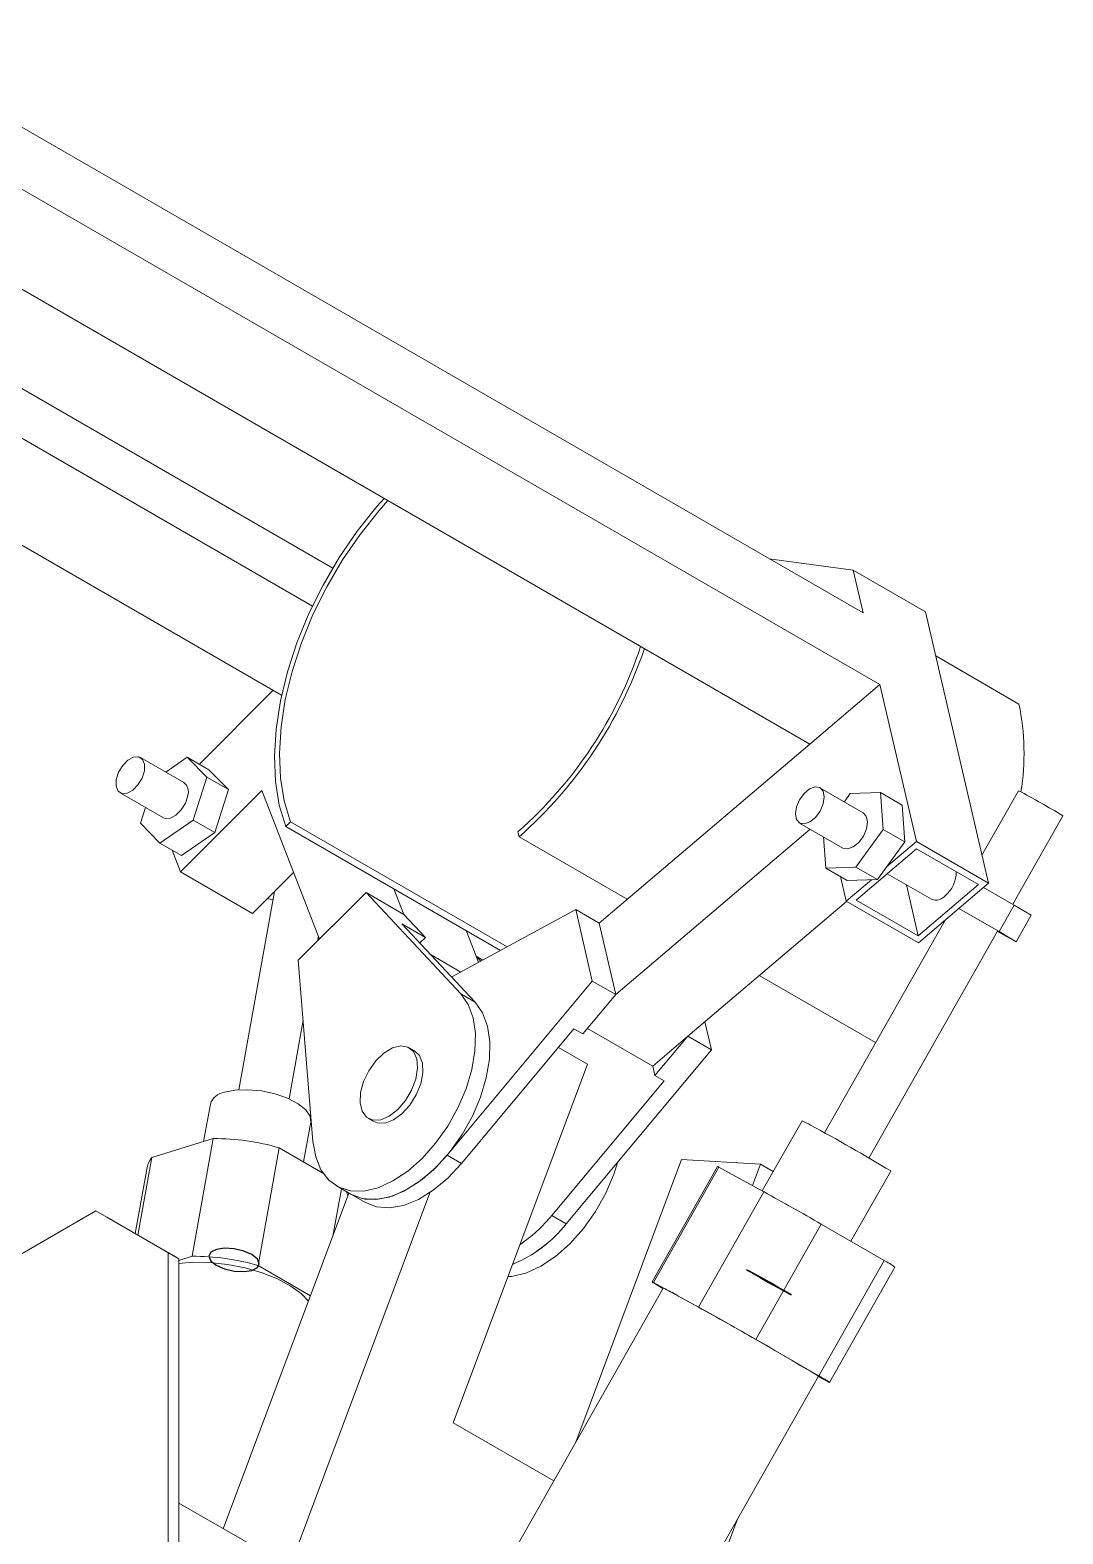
# Model space of a CAD drawing. Header units: millimetres. Extents: x 0 to 1189, y 0 to 841.
# Drawn here: x 909 to 929.25, y 193.29 to 222.78 of the extents above; entities that cross this region are included whole.
import ezdxf

# ---------------------------------------------------------------- set-up
doc = ezdxf.new("R2010")
doc.units = ezdxf.units.MM

msp = doc.modelspace()

# ---------------------------------------------------------------- linework, layer by layer
at = {"color": 7, "linetype": 'Continuous', "lineweight": 15}
for p, q in [((925.335, 211.352), (905.536, 222.782)), ((925.66, 209.951), (905.861, 221.38)), ((924.284, 208.78), (906.388, 219.111)), ((904.329, 217.378), (914.532, 211.487)), ((906.097, 217.33), (914.93, 212.231)), ((903.092, 215.997), (913.928, 209.742)), ((923.491, 212.416), (925.139, 212.193)), ((925.139, 212.193), (925.335, 211.352)), ((925.139, 212.193), (926.553, 211.376)), ((926.553, 211.376), (927.791, 206.051)), ((928.387, 209.566), (926.755, 210.508)), ((913.766, 209.835), (912.316, 208.385)), ((925.66, 209.951), (924.284, 208.78)), ((925.66, 209.951), (926.376, 206.868)), ((912.011, 208.026), (911.163, 208.516)), ((912.078, 208.523), (911.658, 208.23)), ((912.461, 208.132), (912.078, 208.523)), ((912.078, 208.523), (912.502, 208.278)), ((924.284, 208.78), (920.155, 205.269)), ((912.885, 207.887), (912.502, 208.278)), ((912.194, 207.29), (912.461, 208.132)), ((912.461, 208.132), (912.885, 207.887)), ((925.334, 207.434), (924.485, 207.924)), ((910.763, 207.823), (911.611, 207.334)), ((913.541, 207.871), (911.947, 206.277)), ((912.618, 207.045), (912.885, 207.887)), ((914.671, 204.955), (913.541, 207.871)), ((925.08, 207.809), (924.963, 207.648)), ((925.671, 207.828), (925.08, 207.809)), ((925.724, 207.107), (925.671, 207.828)), ((925.671, 207.828), (926.095, 207.583)), ((928.379, 207.866), (927.662, 206.602)), ((911.259, 207.537), (911.161, 207.228)), ((926.149, 206.862), (926.095, 207.583)), ((928.266, 205.64), (929.249, 207.372)), ((911.161, 207.228), (911.544, 206.838)), ((911.544, 206.838), (912.194, 207.29)), ((911.968, 206.593), (912.618, 207.045)), ((912.194, 207.29), (912.618, 207.045)), ((914.104, 207.258), (914.011, 207.165)), ((918.223, 204.734), (914.011, 207.165)), ((918.353, 204.805), (914.104, 207.258)), ((918.562, 207.06), (918.584, 206.962)), ((920.481, 203.868), (924.294, 207.111)), ((924.085, 207.231), (924.934, 206.742)), ((925.187, 206.367), (925.724, 207.107)), ((925.724, 207.107), (926.149, 206.862)), ((911.544, 206.838), (911.968, 206.593)), ((920.706, 205.737), (918.584, 206.962)), ((924.551, 206.963), (924.597, 206.349)), ((925.195, 205.722), (926.379, 206.729)), ((925.612, 206.122), (926.149, 206.862)), ((925.792, 206.371), (926.376, 206.868)), ((926.376, 206.868), (927.791, 206.051)), ((926.379, 206.729), (927.595, 206.027)), ((911.947, 206.277), (911.783, 206.699)), ((913.361, 205.461), (911.947, 206.277)), ((914.164, 206.264), (913.361, 205.461)), ((924.597, 206.349), (925.187, 206.367)), ((924.597, 206.349), (925.021, 206.104)), ((924.888, 206.181), (925, 205.697)), ((925.187, 206.367), (925.612, 206.122)), ((925.804, 206.239), (926.673, 205.737)), ((913.791, 205.891), (913.09, 202)), ((914.256, 204.54), (915.584, 205.868)), ((915.584, 205.868), (917.442, 203.885)), ((915.584, 205.868), (916.327, 205.439)), ((916.132, 205.94), (916.327, 205.439)), ((925, 205.697), (925.495, 206.119)), ((925.021, 206.104), (925.612, 206.122)), ((926.179, 206.023), (926.412, 205.02)), ((927.595, 206.027), (926.412, 205.02)), ((927.791, 206.051), (926.414, 204.881)), ((928.295, 205.623), (927.691, 205.967)), ((913.672, 205.748), (913.663, 205.763)), ((913.761, 205.725), (913.672, 205.748)), ((921.895, 203.051), (925.004, 205.695)), ((926.414, 204.881), (925, 205.697)), ((926.412, 205.02), (925.195, 205.722)), ((927.999, 205.102), (927.205, 205.553)), ((927.999, 205.102), (928.295, 205.623)), ((928.627, 205.425), (928.295, 205.623)), ((916.288, 205.256), (916.747, 204.99)), ((917.725, 203.722), (916.288, 205.256)), ((916.327, 205.439), (916.747, 204.99)), ((919.696, 205.534), (917.265, 204.213)), ((920.021, 204.133), (919.696, 205.534)), ((919.696, 205.534), (920.155, 205.269)), ((920.481, 203.868), (920.155, 205.269)), ((926.94, 205.328), (924.574, 201.156)), ((928.331, 204.903), (928.627, 205.425)), ((914.631, 204.915), (914.649, 205.013)), ((916.747, 204.99), (916.638, 204.881)), ((917.546, 205.124), (917.741, 204.623)), ((925.444, 200.663), (927.966, 205.111)), ((927.963, 205.105), (928.331, 204.903)), ((928.331, 204.903), (927.999, 205.102)), ((914.544, 200.988), (914.256, 204.54)), ((917.442, 204.309), (916.86, 204.645)), ((917.741, 204.623), (917.835, 204.523)), ((917.875, 204.545), (917.741, 204.623)), ((917.741, 204.623), (917.789, 204.498)), ((917.175, 200.721), (920.021, 204.133)), ((920.021, 204.133), (920.481, 203.868)), ((925.577, 202.925), (923.295, 204.242)), ((917.442, 203.885), (917.725, 203.722)), ((919.836, 203.095), (920.481, 203.868)), ((914.074, 201.823), (914.352, 203.363)), ((919.659, 203.197), (917.457, 200.557)), ((919.836, 203.095), (919.659, 203.197)), ((921.207, 202.466), (919.928, 203.205)), ((922.355, 202.786), (922.227, 203.334)), ((921.207, 202.466), (921.895, 203.051)), ((921.25, 202.279), (921.895, 203.051)), ((922.355, 202.786), (921.895, 203.051)), ((916.535, 202.764), (916.429, 202.825)), ((919.355, 202.832), (919.925, 202.503)), ((919.508, 199.374), (922.355, 202.786)), ((919.925, 202.503), (917.295, 195.47)), ((921.25, 202.279), (921.207, 202.466)), ((919.225, 199.537), (921.427, 202.177)), ((921.427, 202.177), (921.25, 202.279)), ((912.532, 201.721), (912.399, 200.985)), ((915.629, 201.439), (915.735, 201.378)), ((914.36, 200.587), (914.5, 201.366)), ((924.134, 201.395), (923.354, 200.019)), ((911.387, 200.672), (912.587, 201.044)), ((912.587, 201.044), (912.172, 198.735)), ((913.883, 200.862), (913.467, 198.554)), ((914.74, 200.368), (913.883, 200.862)), ((911.387, 200.672), (911.112, 199.151)), ((917.175, 200.721), (917.457, 200.557)), ((921.771, 200.634), (919.698, 195.093)), ((923.319, 200.543), (921.771, 200.634)), ((923.319, 200.543), (923.162, 200.124)), ((923.569, 200.399), (923.319, 200.543)), ((911.292, 200.478), (911.058, 199.182)), ((922.475, 200.496), (921.193, 198.235)), ((922.5, 200.486), (921.218, 198.225)), ((922.5, 200.486), (923.384, 200.003)), ((925.093, 199.03), (925.874, 200.408)), ((916.833, 199.983), (910.993, 184.368)), ((915.248, 199.975), (912.786, 193.393)), ((915.1, 200.061), (914.933, 199.133)), ((915.006, 200.115), (915.289, 199.952)), ((915.289, 199.952), (915.571, 199.788)), ((923.384, 200.003), (922.101, 197.741)), ((908.387, 198.528), (910.289, 199.627)), ((911.703, 198.81), (910.289, 199.627)), ((910.289, 199.627), (910.501, 199.504)), ((910.501, 199.504), (911.915, 198.687)), ((919.508, 199.374), (919.225, 199.537)), ((924.51, 199.367), (923.228, 197.105)), ((925.743, 198.655), (924.51, 199.367)), ((911.703, 198.81), (911.703, 190.889)), ((911.915, 198.687), (911.703, 198.81)), ((911.915, 198.656), (912.172, 198.735)), ((911.915, 198.687), (911.915, 188.562)), ((914.494, 197.961), (913.467, 198.554)), ((925.743, 198.655), (924.461, 196.393)), ((924.672, 196.262), (925.955, 198.523)), ((921.218, 198.225), (922.101, 197.741)), ((921.41, 198.112), (915.889, 188.376)), ((921.405, 198.102), (921.404, 198.103)), ((924.461, 196.393), (923.228, 197.105)), ((918.935, 186.652), (924.455, 196.385)), ((924.451, 196.379), (924.647, 196.272)), ((919.266, 194.332), (917.295, 195.47)), ((913.553, 192.951), (911.915, 193.896)), ((922.865, 193.582), (920.921, 188.385))]:
    msp.add_line(p, q, dxfattribs=at)
at = {"color": 7, "linetype": 'Continuous', "lineweight": 15, "flags": 128}
for points in [[(914.011, 207.165), (913.884, 207.583), (913.809, 208.045), (913.787, 208.545), (913.819, 209.075), (913.905, 209.627), (914.042, 210.194), (914.229, 210.767), (914.463, 211.338), (914.741, 211.898), (915.058, 212.44), (915.411, 212.955), (915.794, 213.436), (915.937, 213.599)], [(914.104, 207.258), (913.98, 207.665), (913.907, 208.114), (913.886, 208.601), (913.918, 209.116), (914, 209.654), (914.134, 210.205), (914.316, 210.763), (914.544, 211.318), (914.814, 211.864), (915.123, 212.391), (915.466, 212.892), (915.839, 213.36), (916.012, 213.555)], [(911.238, 208.255), (911.242, 208.384), (911.203, 208.481), (911.127, 208.531), (911.027, 208.525), (910.916, 208.465), (910.813, 208.361), (910.733, 208.227), (910.687, 208.085), (910.684, 207.955), (910.723, 207.859), (910.798, 207.809), (910.899, 207.815), (911.009, 207.874), (911.112, 207.979), (911.193, 208.113), (911.238, 208.255)], [(924.083, 207.689), (924.022, 207.547), (924.002, 207.41), (924.025, 207.299), (924.088, 207.23), (924.18, 207.214), (924.289, 207.253), (924.397, 207.342), (924.488, 207.467), (924.548, 207.609), (924.568, 207.746), (924.545, 207.857), (924.482, 207.926), (924.39, 207.942), (924.281, 207.902), (924.173, 207.813), (924.083, 207.689)], [(911.611, 207.334), (911.647, 207.319), (911.747, 207.325), (911.857, 207.385), (911.961, 207.489), (912.041, 207.623), (912.087, 207.765)], [(924.934, 206.742), (924.936, 206.74), (925.029, 206.724), (925.137, 206.764), (925.245, 206.852), (925.336, 206.977), (925.396, 207.119), (925.417, 207.256), (925.394, 207.367), (925.334, 207.434)], [(917.442, 203.885), (917.587, 203.676), (917.684, 203.414), (917.729, 203.106), (917.72, 202.764), (917.659, 202.399), (917.546, 202.022), (917.386, 201.648), (917.185, 201.287), (916.948, 200.953), (916.684, 200.656), (916.401, 200.406), (916.11, 200.213), (915.819, 200.081), (915.539, 200.016), (915.279, 200.02), (915.048, 200.092), (914.853, 200.231), (914.701, 200.432), (914.597, 200.687), (914.544, 200.988)], [(915.289, 199.952), (915.331, 199.929), (915.562, 199.857), (915.822, 199.853), (916.102, 199.918), (916.393, 200.049), (916.684, 200.243), (916.966, 200.493), (917.231, 200.789), (917.467, 201.124), (917.669, 201.484), (917.829, 201.859), (917.942, 202.236), (918.003, 202.601), (918.012, 202.943), (917.967, 203.251), (917.87, 203.513), (917.725, 203.722)], [(915.533, 202.161), (915.636, 202.375), (915.773, 202.567), (915.933, 202.721), (916.102, 202.822), (916.264, 202.862), (916.405, 202.837), (916.513, 202.75), (916.578, 202.607), (916.594, 202.423), (916.559, 202.212), (916.478, 201.995), (916.357, 201.789), (916.206, 201.615), (916.04, 201.486), (915.873, 201.414), (915.72, 201.407), (915.594, 201.464), (915.507, 201.58), (915.466, 201.745), (915.475, 201.945), (915.533, 202.161)], [(916.535, 202.764), (916.631, 202.671), (916.689, 202.521), (916.698, 202.332), (916.657, 202.119), (916.569, 201.902), (916.443, 201.701), (916.289, 201.531), (916.122, 201.41), (915.956, 201.348), (915.805, 201.35), (915.735, 201.378)], [(912.809, 201.952), (913.021, 201.994), (913.269, 202.003), (913.536, 201.978), (913.802, 201.92), (914.046, 201.835), (914.251, 201.728), (914.402, 201.607), (914.486, 201.482), (914.5, 201.366)], [(915.289, 199.952), (915.509, 199.867), (915.763, 199.848), (916.039, 199.898), (916.328, 200.015), (916.62, 200.196), (916.906, 200.433), (917.175, 200.721)], [(917.457, 200.557), (917.189, 200.27), (916.903, 200.032), (916.611, 199.852), (916.322, 199.734), (916.046, 199.684), (915.791, 199.703), (915.571, 199.788)], [(920.523, 200.59), (920.445, 200.349), (920.285, 199.974), (920.084, 199.613), (919.847, 199.279), (919.583, 198.982), (919.3, 198.733), (919.009, 198.539), (918.718, 198.407), (918.438, 198.342), (918.367, 198.337)], [(922.475, 200.496), (922.482, 200.495), (922.5, 200.486)], [(911.915, 198.596), (912.182, 198.619), (912.517, 198.614), (912.865, 198.577), (913.212, 198.509), (913.545, 198.413), (913.848, 198.292), (914.11, 198.151), (914.321, 197.997), (914.455, 197.856)], [(921.404, 198.103), (921.34, 198.141), (921.287, 198.173), (921.245, 198.199), (921.216, 198.217), (921.198, 198.23), (921.193, 198.235), (921.199, 198.233), (921.218, 198.225)], [(924.461, 196.393), (924.525, 196.355), (924.578, 196.323), (924.619, 196.298), (924.649, 196.279), (924.666, 196.267), (924.672, 196.262), (924.665, 196.263), (924.647, 196.272)]]:
    msp.add_lwpolyline(points, dxfattribs=at)
at = {"color": 7, "linetype": 'Continuous', "flags": 128}
for points in [[(913.347, 198.768), (913.187, 198.839), (912.998, 198.883), (912.809, 198.895), (912.649, 198.871), (912.542, 198.816), (912.504, 198.737), (912.541, 198.648), (912.647, 198.562), (912.807, 198.491), (912.996, 198.446), (913.185, 198.435), (913.345, 198.459), (913.453, 198.514), (913.491, 198.593), (913.454, 198.682), (913.347, 198.768)], [(923.081, 198.453), (923.172, 198.399), (923.311, 198.319), (923.476, 198.225), (923.643, 198.13), (923.787, 198.05), (923.884, 197.997), (923.921, 197.979), (923.892, 197.998), (923.801, 198.051), (923.662, 198.131), (923.496, 198.226), (923.329, 198.32), (923.186, 198.4), (923.088, 198.453), (923.052, 198.472), (923.081, 198.453)]]:
    msp.add_lwpolyline(points, dxfattribs=at)
at = {"color": 7, "linetype": 'Continuous', "lineweight": 15}
for centre, radius, start, end in [((913.047, 213.327), 8.348, 311.3492, 341.6185), ((912.916, 213.402), 8.579, 311.3508, 341.2988), ((923.708, 208.601), 4.778, 350.8672, 11.6587), ((911.868, 207.844), 0.232, 340.2725, 51.9765), ((920.841, 193.562), 16.169, 58.6691, 62.2133), ((926.552, 206.266), 0.603, 309.8815, 1.4113), ((926.76, 205.954), 0.233, 248.1243, 319.9011), ((912.853, 201.617), 0.338, 97.5279, 162.0841), ((923.63, 200.232), 1.267, 58.2344, 66.5476), ((905.496, 166.593), 39.481, 58.9261, 61.5624), ((912.623, 196.578), 4.466, 73.613, 90.4591), ((911.699, 200.399), 0.415, 138.8249, 169.0853), ((914.739, 199.817), 0.497, 11.5922, 23.6363), ((839.682, 50.456), 171.378, 60.33162, 60.76418), ((917.467, 200.979), 2.597, 292.4199, 321.8218), ((917.493, 200.944), 2.555, 292.173, 322.0687), ((916.928, 201.408), 2.963, 304.3786, 320.8423), ((912.207, 194.27), 4.466, 73.6125, 90.459), ((925.058, 197.321), 1.499, 53.2685, 62.7991), ((920.46, 195.948), 2.363, 58.4933, 66.2927), ((887.189, 134.403), 72.322, 58.98488, 61.50342), ((838.337, 48.085), 171.503, 60.3316, 60.76384)]:
    msp.add_arc(centre, radius, start, end, dxfattribs=at)

doc.saveas('drawing.dxf')
